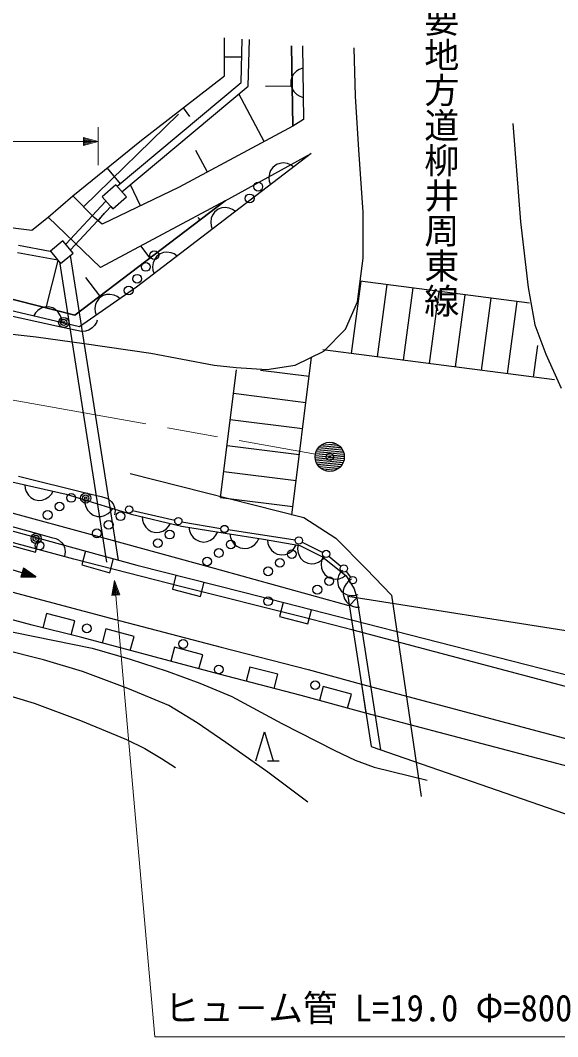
# Model space of a CAD drawing. Units: millimetres, scale not verified. Extents: x 40000 to 680000, y 20000 to 380000.
# Drawn here: x 236324 to 273216, y 272345 to 342090 of the extents above; entities that cross this region are included whole.
import ezdxf
from ezdxf.enums import TextEntityAlignment as Align

# ---------------------------------------------------------------- set-up
doc = ezdxf.new("R2010")
doc.units = ezdxf.units.MM
doc.header["$LTSCALE"] = 1000
doc.header["$PDMODE"] = 32
doc.header["$PDSIZE"] = 500
doc.linetypes.add('CHAIN', pattern=[18.5, 12, -1.5, 3.5, -1.5])
for name, color, linetype, lineweight in [('M-BGD', 7, 'Continuous', 25), ('M-BMK', 2, 'CHAIN', 13), ('M-BMK-SRVR', 3, 'Continuous', 25), ('M-STR-HTXT', 7, 'Continuous', 13), ('M-STR-STRC', 7, 'Continuous', 25)]:
    doc.layers.add(name, color=color, linetype=linetype, lineweight=lineweight)
doc.layers.add('M-BMK-HTXT', color=7, linetype='Continuous')
doc.layers.add('M-OTRS', color=6, linetype='Continuous')
doc.styles.add('@ＭＳ ゴシック', font='')
doc.styles.add('ＭＳ ゴシック', font='')
doc.styles.get('@ＭＳ ゴシック').set_extended_font_data('@MS Gothic')
doc.styles.get('ＭＳ ゴシック').set_extended_font_data('MS Gothic')

msp = doc.modelspace()

# ---------------------------------------------------------------- linework, layer by layer
at = {"layer": 'M-BGD'}
for p, q in [((250342, 338288), (250342, 340891)), ((251484, 337820), (251553, 340791)), ((251978, 337582), (252052, 340779)), ((251978, 337582), (252052, 340779)), ((255026, 334831), (254952, 340333)), ((254952, 340333), (255026, 334831)), ((255696, 340333), (255770, 335277)), ((259328, 336891), (259253, 340195)), ((250342, 339589), (251525, 339589)), ((244655, 333864), (250342, 338288)), ((255084, 338396), (254967, 338194)), ((255281, 338598), (255084, 338396)), ((255479, 338721), (255281, 338598)), ((255718, 338805), (255479, 338721)), ((242979, 330702), (251484, 337820)), ((243300, 330319), (251978, 337582)), ((243300, 330319), (251978, 337582)), ((254989, 337582), (253153, 337557)), ((254967, 338194), (254891, 337953)), ((254891, 337953), (254895, 337633)), ((254895, 337633), (254979, 337394)), ((253075, 333781), (251324, 337034)), ((254979, 337394), (255102, 337196)), ((255102, 337196), (255305, 336999)), ((255305, 336999), (255506, 336882)), ((255506, 336882), (255748, 336805)), ((259553, 333212), (259328, 336891)), ((240658, 329292), (247182, 335653)), ((247499, 336076), (247948, 335498)), ((255026, 334831), (247220, 330630)), ((255770, 335277), (255026, 334831)), ((270141, 335014), (270667, 328256)), ((239933, 330035), (244655, 333864)), ((256285, 332958), (244311, 323775)), ((249171, 331680), (248381, 333150)), ((250377, 329704), (256285, 332958)), ((259854, 328932), (259553, 333212)), ((253651, 331997), (253509, 331787)), ((253905, 332191), (253651, 331997)), ((254144, 332274), (253905, 332191)), ((254376, 332301), (254144, 332274)), ((254656, 332264), (254376, 332301)), ((254873, 332178), (254656, 332264)), ((255083, 332036), (254873, 332178)), ((242294, 331950), (243174, 330865)), ((253423, 331570), (253386, 331290)), ((253386, 331290), (253413, 331058)), ((253509, 331787), (253423, 331570)), ((247220, 330630), (241941, 328102)), ((242884, 330792), (241951, 329971)), ((243611, 329966), (242884, 330792)), ((244580, 329366), (243888, 330811)), ((253413, 331058), (253496, 330819)), ((238241, 328591), (239933, 330035)), ((241383, 328548), (239933, 330035)), ((241951, 329971), (242677, 329145)), ((242677, 329145), (243611, 329966)), ((242677, 329145), (243611, 329966)), ((243611, 329966), (243300, 330319)), ((239442, 326738), (242174, 329646)), ((239763, 326350), (242538, 329303)), ((240077, 321868), (250377, 329704)), ((250377, 329704), (240077, 321868)), ((250377, 329704), (241835, 325118)), ((242538, 329303), (242677, 329145)), ((250153, 329213), (249913, 329131)), ((250384, 329240), (250153, 329213)), ((250665, 329203), (250384, 329240)), ((250882, 329117), (250665, 329203)), ((237126, 327699), (238241, 328591)), ((241835, 325118), (238241, 328591)), ((241941, 328102), (241383, 328548)), ((241662, 328325), (242070, 328835)), ((248660, 328398), (248537, 328560)), ((249432, 328509), (249395, 328229)), ((249518, 328726), (249432, 328509)), ((249660, 328936), (249518, 328726)), ((249913, 329131), (249660, 328936)), ((251091, 328975), (250882, 329117)), ((259854, 325778), (259854, 328932)), ((234577, 328017), (237126, 327699)), ((249395, 328229), (249422, 327997)), ((249422, 327997), (249504, 327758)), ((270667, 328256), (271192, 323750)), ((236189, 326654), (238380, 326249)), ((239252, 326969), (238393, 326260)), ((239952, 326121), (239252, 326969)), ((245227, 325786), (244612, 326594)), ((236122, 326158), (238902, 325644)), ((238393, 326260), (239093, 325412)), ((239093, 325412), (239952, 326121)), ((239754, 325958), (243033, 305031)), ((245668, 325875), (245526, 325665)), ((245922, 326070), (245668, 325875)), ((246161, 326152), (245922, 326070)), ((246393, 326179), (246161, 326152)), ((246673, 326142), (246393, 326179)), ((246890, 326056), (246673, 326142)), ((247100, 325914), (246890, 326056)), ((259478, 322774), (259854, 325778)), ((238110, 322358), (238922, 325619)), ((239015, 325507), (242243, 304907)), ((245441, 325449), (245404, 325168)), ((245404, 325168), (245430, 324936)), ((245526, 325665), (245441, 325449)), ((241794, 323174), (240826, 324447)), ((245430, 324936), (245513, 324697)), ((232210, 323827), (240077, 321868)), ((240077, 321868), (232210, 323827)), ((244311, 323775), (240393, 321058)), ((271192, 323750), (271643, 321197)), ((240393, 321058), (231615, 323112)), ((241742, 323016), (241590, 322813)), ((242005, 323198), (241742, 323016)), ((242247, 323269), (242005, 323198)), ((242480, 323285), (242247, 323269)), ((242758, 323234), (242480, 323285)), ((242971, 323138), (242758, 323234)), ((243173, 322987), (242971, 323138)), ((239229, 321015), (231423, 322728)), ((237760, 322332), (237520, 322182)), ((237982, 322403), (237760, 322332)), ((238234, 322426), (237982, 322403)), ((238545, 322353), (238234, 322426)), ((238761, 322221), (238545, 322353)), ((238928, 322058), (238761, 322221)), ((241494, 322601), (241444, 322322)), ((241444, 322322), (241459, 322090)), ((241590, 322813), (241494, 322601)), ((258652, 320897), (259478, 322774)), ((237357, 322015), (237225, 321799)), ((237520, 322182), (237357, 322015)), ((239078, 321818), (238928, 322058)), ((239149, 321596), (239078, 321818)), ((239172, 321344), (239149, 321596)), ((241459, 322090), (241530, 321847)), ((240206, 320800), (239229, 321015)), ((241268, 320977), (241030, 320824)), ((241428, 321146), (241268, 320977)), ((241558, 321364), (241428, 321146)), ((241592, 321520), (241558, 321364)), ((257150, 319395), (258652, 320897)), ((271643, 321197), (272394, 319170)), ((234022, 320747), (237401, 320371)), ((237401, 320371), (240705, 319921)), ((240518, 320732), (240206, 320800)), ((240809, 320750), (240518, 320732)), ((241030, 320824), (240809, 320750)), ((240705, 319921), (245286, 319245)), ((245286, 319245), (249641, 318419)), ((255198, 318419), (257150, 319395)), ((272394, 319170), (273445, 316842)), ((249641, 318419), (251143, 318269)), ((251143, 318269), (253246, 318118)), ((253246, 318118), (255198, 318419)), ((235741, 310429), (239481, 309574)), ((236188, 310806), (240895, 309649)), ((243859, 310985), (255799, 307981)), ((236636, 310224), (236661, 309973)), ((236661, 309973), (236733, 309751)), ((236733, 309751), (236883, 309511)), ((238454, 309563), (238586, 309779)), ((227314, 309649), (237500, 306871)), ((236883, 309511), (237052, 309350)), ((237052, 309350), (237268, 309218)), ((237268, 309218), (237580, 309147)), ((237580, 309147), (237832, 309171)), ((237832, 309171), (238053, 309244)), ((238053, 309244), (238293, 309394)), ((238293, 309394), (238454, 309563)), ((239481, 309574), (243943, 308211)), ((240756, 309185), (240762, 308932)), ((240895, 309649), (241866, 309410)), ((241866, 309410), (242177, 309333)), ((242177, 309333), (242361, 309247)), ((242361, 309247), (242566, 309073)), ((242566, 309073), (242692, 308918)), ((242152, 306528), (234244, 308692)), ((240762, 308932), (240819, 308706)), ((240819, 308706), (240951, 308456)), ((240951, 308456), (241108, 308283)), ((241108, 308283), (241314, 308136)), ((242349, 308238), (242522, 308394)), ((242522, 308394), (242669, 308601)), ((242692, 308918), (242771, 308734)), ((242771, 308734), (242830, 308473)), ((242830, 308473), (242821, 308269)), ((244032, 308463), (246928, 307784)), ((241314, 308136), (241620, 308043)), ((241620, 308043), (241873, 308049)), ((241873, 308049), (242099, 308105)), ((242099, 308105), (242349, 308238)), ((242821, 308269), (242792, 308152)), ((243943, 308211), (247389, 307383)), ((244694, 308031), (244716, 307779)), ((244716, 307779), (244786, 307556)), ((247418, 307685), (250099, 307226)), ((255799, 307981), (257976, 306555)), ((234111, 307517), (244317, 304711)), ((244786, 307556), (244933, 307315)), ((244933, 307315), (245100, 307152)), ((245100, 307152), (245314, 307018)), ((245314, 307018), (245625, 306943)), ((245625, 306943), (245878, 306965)), ((245878, 306965), (246100, 307035)), ((246100, 307035), (246341, 307182)), ((246341, 307182), (246505, 307349)), ((246505, 307349), (246639, 307564)), ((247389, 307383), (250382, 306902)), ((247898, 307301), (247939, 307052)), ((247939, 307052), (248026, 306835)), ((249756, 306760), (249873, 306984)), ((250382, 306902), (253027, 306475)), ((250592, 307145), (255193, 306429)), ((239988, 305112), (233709, 306822)), ((237362, 305586), (237627, 306550)), ((237500, 306871), (238464, 306608)), ((238464, 306608), (238773, 306523)), ((238773, 306523), (238956, 306432)), ((238956, 306432), (239155, 306253)), ((239155, 306253), (239278, 306095)), ((249660, 304471), (242152, 306528)), ((248026, 306835), (248191, 306606)), ((248191, 306606), (248370, 306456)), ((248370, 306456), (248594, 306339)), ((248594, 306339), (248910, 306288)), ((248910, 306288), (249160, 306329)), ((249160, 306329), (249376, 306416)), ((249376, 306416), (249605, 306581)), ((249605, 306581), (249756, 306760)), ((250717, 306848), (250758, 306598)), ((250758, 306598), (250844, 306382)), ((250844, 306382), (251010, 306152)), ((252424, 306126), (252574, 306305)), ((252574, 306305), (252691, 306529)), ((253027, 306475), (255512, 306047)), ((253284, 306430), (253322, 306180)), ((253322, 306180), (253406, 305963)), ((255665, 306281), (257095, 305581)), ((257976, 306555), (260079, 304452)), ((232002, 305527), (237398, 303908)), ((235433, 306116), (237362, 305586)), ((239278, 306095), (239352, 305910)), ((239352, 305910), (239405, 305646)), ((239405, 305646), (239391, 305443)), ((240801, 305678), (240536, 304713)), ((251010, 306152), (251188, 306002)), ((251188, 306002), (251412, 305885)), ((251412, 305885), (251728, 305834)), ((251728, 305834), (251978, 305874)), ((251978, 305874), (252194, 305961)), ((252194, 305961), (252424, 306126)), ((253406, 305963), (253569, 305732)), ((253569, 305732), (253746, 305580)), ((253746, 305580), (253969, 305460)), ((254535, 305444), (254752, 305528)), ((254752, 305528), (254983, 305692)), ((254983, 305692), (255135, 305868)), ((255135, 305868), (255255, 306091)), ((255392, 306107), (255356, 305857)), ((255356, 305857), (255374, 305624)), ((255374, 305624), (255464, 305356)), ((255512, 306047), (257061, 305272)), ((239391, 305443), (239359, 305327)), ((247416, 303215), (239988, 305112)), ((242465, 304183), (242730, 305148)), ((253969, 305460), (254284, 305406)), ((254284, 305406), (254535, 305444)), ((255464, 305356), (255589, 305159)), ((255589, 305159), (255768, 304980)), ((255768, 304980), (256054, 304837)), ((256054, 304837), (256304, 304801)), ((256304, 304801), (256537, 304819)), ((256537, 304819), (256805, 304908)), ((256805, 304908), (257002, 305034)), ((257009, 305007), (256977, 304776)), ((257002, 305034), (257181, 305213)), ((257097, 305244), (257009, 305007)), ((257061, 305272), (258691, 303963)), ((257512, 305312), (258338, 304629)), ((236532, 304502), (236349, 303889)), ((236554, 304433), (236404, 303935)), ((236575, 304364), (236460, 303981)), ((236596, 304295), (236515, 304027)), ((237398, 303908), (236532, 304502)), ((237283, 303942), (236554, 304433)), ((236617, 304226), (236571, 304073)), ((237168, 303977), (236575, 304364)), ((237054, 304011), (236596, 304295)), ((236939, 304046), (236617, 304226)), ((236638, 304157), (236626, 304119)), ((236626, 304119), (236785, 304092)), ((236785, 304092), (236638, 304157)), ((240536, 304713), (242465, 304183)), ((244317, 304711), (251637, 302841)), ((258902, 301914), (249660, 304471)), ((256977, 304776), (257008, 304495)), ((257008, 304495), (257088, 304276)), ((257088, 304276), (257225, 304063)), ((258275, 304170), (258171, 303961)), ((258435, 304366), (258275, 304170)), ((258686, 304273), (259002, 303872)), ((260079, 304452), (261806, 302650)), ((236349, 303889), (237398, 303908)), ((236404, 303935), (237283, 303942)), ((236460, 303981), (237168, 303977)), ((236515, 304027), (237054, 304011)), ((236571, 304073), (236939, 304046)), ((247008, 304024), (246761, 303055)), ((248699, 302560), (248946, 303529)), ((257225, 304063), (257475, 303863)), ((257475, 303863), (257712, 303775)), ((257712, 303775), (257943, 303743)), ((257943, 303743), (258224, 303774)), ((258171, 303961), (258110, 303685)), ((258110, 303685), (258116, 303452)), ((258116, 303452), (258177, 303206)), ((258224, 303774), (258443, 303854)), ((258443, 303854), (258656, 303991)), ((258699, 303428), (258560, 303181)), ((258691, 303963), (259252, 303081)), ((258860, 303597), (258699, 303428)), ((259070, 303738), (258860, 303597)), ((235709, 302868), (243207, 300886)), ((246761, 303055), (248699, 302560)), ((255618, 301158), (247416, 303215)), ((251637, 302841), (259053, 300946)), ((258177, 303206), (258349, 302936)), ((258349, 302936), (258545, 302777)), ((258498, 302957), (258485, 302704)), ((258485, 302704), (258571, 302396)), ((258560, 303181), (258498, 302957)), ((258545, 302777), (258754, 302672)), ((259252, 303081), (259423, 302468)), ((254377, 302141), (254129, 301172)), ((258571, 302396), (258712, 302186)), ((258712, 302186), (258881, 302025)), ((258754, 302672), (259030, 302611)), ((258800, 302566), (275033, 300010)), ((258800, 302566), (260414, 292252)), ((258881, 302025), (259127, 301886)), ((259423, 302468), (258902, 301914)), ((259030, 302611), (259263, 302617)), ((259263, 302617), (259509, 302679)), ((259423, 302468), (261057, 292029)), ((261806, 302650), (263833, 288825)), ((237141, 300589), (233012, 301679)), ((238118, 301374), (237873, 300404)), ((240057, 300884), (238118, 301374)), ((256067, 300677), (256314, 301646)), ((259127, 301886), (259352, 301824)), ((259352, 301824), (259605, 301811)), ((239812, 299915), (240057, 300884)), ((243207, 300886), (250111, 299069)), ((254129, 301172), (256067, 300677)), ((259166, 300230), (255618, 301158)), ((259053, 300946), (259166, 300230)), ((259053, 300946), (274092, 297109)), ((240544, 299730), (237141, 300589)), ((242196, 300326), (241939, 299359)), ((244129, 299812), (242196, 300326)), ((274092, 296288), (259166, 300230)), ((245268, 298475), (240544, 299730)), ((243872, 298846), (244129, 299812)), ((246915, 299071), (246657, 298105)), ((248847, 298556), (246915, 299071)), ((248590, 297590), (248847, 298556)), ((250111, 299069), (256090, 297550)), ((249979, 297220), (245268, 298475)), ((255595, 295766), (249979, 297220)), ((252070, 297712), (251819, 296743)), ((254006, 297210), (252070, 297712)), ((253755, 296242), (254006, 297210)), ((256090, 297550), (259744, 296534)), ((259744, 296534), (260055, 294544)), ((259744, 296534), (274719, 292556)), ((260055, 294544), (255595, 295766)), ((257125, 296384), (256861, 295419)), ((259054, 295855), (257125, 296384)), ((258790, 294891), (259054, 295855)), ((275052, 290581), (260055, 294544)), ((252490, 291268), (253090, 293268)), ((253090, 293268), (253690, 291268)), ((260414, 292252), (275661, 286960)), ((253290, 291268), (254090, 291268))]:
    msp.add_line(p, q, dxfattribs=at)
for points in [[(202105, 300166), (211711, 301110), (214657, 301441), (217572, 301649), (222246, 301619), (226909, 301473), (229443, 301239), (231892, 300904), (241253, 298996), (243872, 298254), (246411, 297423), (248641, 296604), (250856, 295681), (254289, 293828), (257923, 291986), (259322, 291329), (260618, 290833), (264256, 289944)], [(256065, 288435), (253308, 290504), (250429, 292534), (248462, 293893), (246510, 295082), (243699, 296240), (240596, 297398), (237924, 298194), (235093, 298920), (232606, 299340), (230030, 299663), (227282, 299791), (224548, 299819), (221166, 299667), (217803, 299407), (208383, 298163), (204936, 297734), (201476, 297200)], [(226499, 296450), (228298, 296545), (229950, 296525), (232099, 296342), (234277, 296040), (235836, 295677), (237283, 295237), (240463, 294033), (243613, 292730), (244872, 292115), (246014, 291442), (246967, 290807)]]:
    msp.add_lwpolyline(points, dxfattribs=at)
for centre, radius in [((252660, 330676), 300), ((252071, 329868), 300), ((245526, 325973), 300), ((244938, 325165), 300), ((244349, 324356), 300), ((243761, 323548), 300), ((239304, 321357), 350), ((239304, 321357), 210), ((239304, 321357), 70), ((239011, 308730), 300), ((239822, 309315), 300), ((240811, 309309), 350), ((240811, 309309), 210), ((240811, 309309), 70), ((238201, 308144), 300), ((243200, 308056), 300), ((243789, 308520), 250), ((242390, 307470), 300), ((247171, 307727), 250), ((237408, 306533), 350), ((241580, 306884), 300), ((246579, 306797), 300), ((250345, 307184), 250), ((237408, 306533), 210), ((237408, 306533), 70), ((237641, 306044), 300), ((245768, 306211), 300), ((250768, 306124), 300), ((255440, 306390), 250), ((249957, 305538), 300), ((254957, 305451), 300), ((257319, 305472), 250), ((249147, 304952), 300), ((254146, 304865), 300), ((253336, 304279), 300), ((258531, 304469), 250), ((257525, 303606), 300), ((259157, 303676), 250), ((256714, 303020), 300), ((253338, 302223), 300), ((240889, 300364), 300), ((247511, 299293), 300), ((249946, 297540), 300), ((256568, 296469), 300)]:
    msp.add_circle(centre, radius, dxfattribs=at)
at = {"layer": 'M-BMK'}
msp.add_line((233135, 316498), (256582, 312312), dxfattribs=at)
at = {"layer": 'M-BMK-SRVR'}
for p, q in [((256616, 312379), (258461, 312555)), ((256658, 312513), (258407, 312680)), ((256720, 312650), (258299, 312800)), ((256831, 312791), (258165, 312918)), ((257007, 312938), (257989, 313032)), ((256579, 312114), (258537, 312301)), ((256583, 312245), (258510, 312429)), ((256587, 311984), (258555, 312172)), ((256613, 311856), (258551, 312041)), ((256660, 311730), (258532, 311908)), ((256715, 311605), (258490, 311774)), ((256818, 311484), (258425, 311637)), ((256944, 311365), (258337, 311498)), ((257109, 311251), (258181, 311353)), ((257464, 311154), (257866, 311192))]:
    msp.add_line(p, q, dxfattribs=at)
for radius in [1000, 40]:
    msp.add_circle((257567, 312136), radius, dxfattribs=at)
at = {"layer": 'M-OTRS'}
msp.add_point((257567, 312136), dxfattribs=at)
at = {"layer": 'M-STR-HTXT'}
for p, q in [((241661, 334769), (241661, 332140)), ((205598, 333769), (241661, 333769)), ((240661, 333489), (240661, 334049)), ((240661, 334049), (241661, 333769)), ((241661, 333769), (240661, 333489)), ((240701, 333569), (240701, 333969)), ((240701, 333969), (241381, 333769)), ((241381, 333769), (240701, 333569)), ((240741, 333649), (240741, 333889)), ((240741, 333889), (241221, 333769)), ((241221, 333769), (240741, 333649)), ((240781, 333729), (240781, 333809)), ((240781, 333809), (240981, 333769)), ((240981, 333769), (240781, 333729)), ((242596, 302627), (242787, 303648)), ((242787, 303648), (243154, 302676)), ((242787, 303648), (245562, 272345)), ((242672, 302674), (242811, 303369)), ((243071, 302709), (242672, 302674)), ((242748, 302721), (242826, 303209)), ((242987, 302742), (242748, 302721)), ((242811, 303369), (243071, 302709)), ((242825, 302768), (242847, 302970)), ((242904, 302775), (242825, 302768)), ((242826, 303209), (242987, 302742)), ((242847, 302970), (242904, 302775)), ((243154, 302676), (242596, 302627)), ((245562, 272345), (274245, 272345))]:
    msp.add_line(p, q, dxfattribs=at)
at = {"layer": 'M-STR-STRC'}
for p, q in [((259694, 324190), (259047, 319232)), ((271287, 322676), (259650, 324195)), ((261479, 323957), (260832, 318999)), ((263264, 323724), (262617, 318766)), ((265049, 323491), (264402, 318533)), ((266834, 323258), (266187, 318300)), ((268619, 323025), (267971, 318067)), ((270403, 322792), (269756, 317834)), ((272987, 317412), (257092, 319487)), ((271824, 319769), (271541, 317601)), ((254955, 308122), (256312, 318985)), ((250070, 309349), (251162, 318098)), ((252802, 318078), (256146, 317660)), ((250962, 316494), (255923, 315874)), ((250739, 314707), (255700, 314088)), ((250516, 312921), (255477, 312302)), ((250293, 311135), (255254, 310516)), ((250070, 309349), (255031, 308730))]:
    msp.add_line(p, q, dxfattribs=at)

# ---------------------------------------------------------------- texts
at = {"layer": 'M-BMK-HTXT', "style": '@ＭＳ ゴシック'}
msp.add_text('主要地方道柳井周東線', height=1767, rotation=270, dxfattribs=at).set_placement((265228, 345749), align=Align.MIDDLE_LEFT)
at = {"layer": 'M-STR-HTXT', "style": 'ＭＳ ゴシック', "width": 0.95}
msp.add_text('ヒュ－ム管 L=19.0 Φ=800', height=1833, dxfattribs=at).set_placement((246228, 272845), align=Align.BOTTOM_LEFT)

doc.saveas('drawing.dxf')
